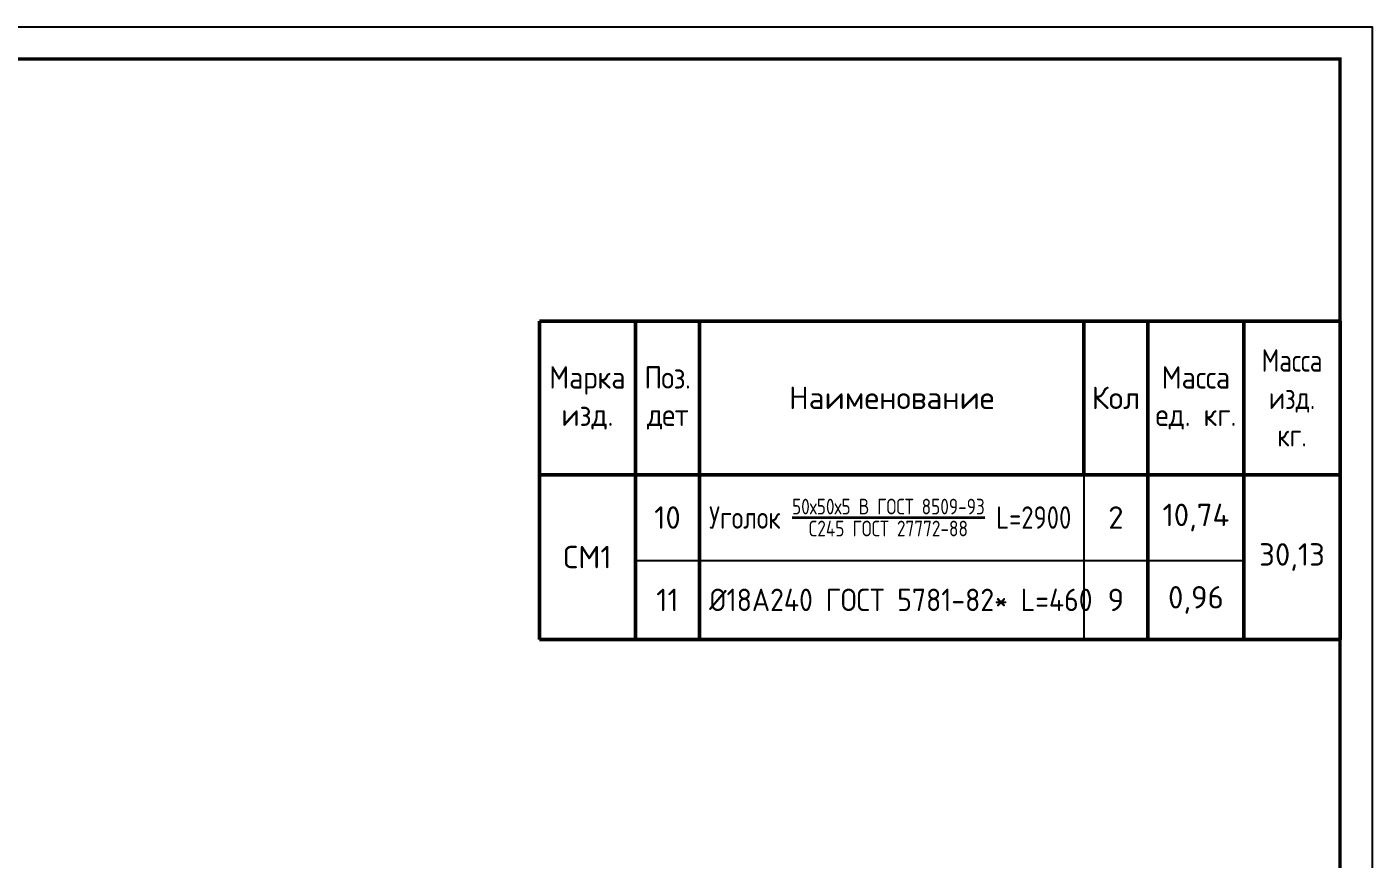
# Model space of a CAD drawing. Header units: millimetres. Extents: x 1601 to 14530, y 1157 to 12625.
# Drawn here: x 8063.9 to 8273.9, y 3329.4 to 3459.4 of the extents above; entities that cross this region are included whole.
import ezdxf
from ezdxf.enums import TextEntityAlignment as Align

# ---------------------------------------------------------------- set-up
doc = ezdxf.new("R2010")
doc.units = ezdxf.units.MM
doc.layers.add('таблица', color=250, linetype='Continuous', lineweight=35)
doc.styles.add('-ISOCPEUR-', font='isocpeur.TTF')
doc.styles.add('GOST', font='GOST Common.ttf')

# ---------------------------------------------------------------- blocks, each defined once
blk = doc.blocks.new('*U372')
blk.add_lwpolyline([(0, 0), (420, 0), (420, -297), (0, -297)], close=True)
at = {"const_width": 0.5}
blk.add_lwpolyline([(20, -5), (415, -5), (415, -292), (20, -292)], close=True, dxfattribs=at)
at = {"style": 'GOST'}
blk.add_attdef('РАЗРАБОТАЛ', text='', height=2.5, dxfattribs=at).set_placement((250.5, -264.22), align=Align.MIDDLE_LEFT)
blk.add_attdef('ПРОВЕРИЛ', (250.75, -270.73), '', height=2.5, dxfattribs=at)
at = {"style": 'GOST', "flags": 8}
for tag, p in [('ЛИСТ', (387.6, -271.87)), ('ЛИСТОВ', (405.3, -271.86)), ('ФОРМАТ', (380.97, -294.75))]:
    blk.add_attdef(tag, text='', height=3, dxfattribs=at).set_placement(p, align=Align.MIDDLE_CENTER)
blk.add_attdef('ИМЯ_ЧЕРТЕЖА_001', (321.53, -284.99), '', height=3, dxfattribs=at)
blk = doc.blocks.new('*T353')
at = {"layer": 'таблица', "color": 0, "lineweight": 50, "transparency": 16777216}
for p, q in [((0, 0), (125, 0)), ((0, 0), (0, -49.72)), ((15, 0), (15, -49.72)), ((25, 0), (25, -37.39)), ((85, 0), (85, -24)), ((95, 0), (95, -49.72)), ((110, 0), (110, -24)), ((125, 0), (125, -24)), ((0, -24), (125, -24)), ((0, -49.72), (25, -49.72)), ((85, -49.72), (95, -49.72))]:
    blk.add_line(p, q, dxfattribs=at)
at = {"layer": 'таблица', "color": 0, "linetype": 'ByBlock', "lineweight": -2, "transparency": 16777216}
blk.add_line((85, -24), (85, -49.72), dxfattribs=at)
at = {"layer": 'таблица', "color": 0, "linetype": 'ByBlock', "lineweight": 50, "transparency": 16777216}
for p, q in [((110, -24), (110, -49.72)), ((125, -24), (125, -49.72)), ((25, -37.39), (25, -49.72)), ((25, -49.72), (85, -49.72)), ((95, -49.72), (125, -49.72))]:
    blk.add_line(p, q, dxfattribs=at)
at = {"layer": 'таблица', "color": 0, "lineweight": 25, "transparency": 16777216}
for p, q in [((15, -37.39), (25, -37.39)), ((85, -37.39), (95, -37.39))]:
    blk.add_line(p, q, dxfattribs=at)
at = {"layer": 'таблица', "color": 0, "linetype": 'ByBlock', "lineweight": 25, "transparency": 16777216}
for p, q in [((25, -37.39), (85, -37.39)), ((95, -37.39), (110, -37.39))]:
    blk.add_line(p, q, dxfattribs=at)
at = {"layer": 'таблица', "color": 7, "transparency": 16777216, "char_height": 3.5, "attachment_point": 5, "style": '-ISOCPEUR-'}
for s, insert, width in [('{\\W0.8;Масса изд. кг.}', (117.5, -12), 13), ('{\\W0.9;Марка изд.}', (7.5, -12), 12), ('{\\W0.9;\\T0.95;Поз. дет}', (20, -12), 7), ('{\\W0.9;Масса ед. кг.}', (102.5, -12), 13), ('Кол', (90, -12), 8)]:
    blk.add_mtext(s, dxfattribs=dict(at, insert=insert, width=width))
at = {"layer": 'таблица', "color": 0, "transparency": 16777216, "char_height": 3.5, "style": '-ISOCPEUR-'}
for s, insert, width, attachment_point in [('Наименование', (55, -12), 57, 5), ('10', (20, -30.69), 8, 5), ('\\A1;{\\W0.8;Уголок \\H0.7x;\\S50х50х5 В ГОСТ 8509-93/С245 ГОСТ 27772-88;\\H1.42857x; L=2900}', (26.5, -30.69), 57, 4), ('2', (90, -30.69), 9.2, 5), ('10,74', (102.5, -30.69), 12, 5), ('СМ1', (7.5, -36.86), 13, 5), ('30,13', (117.5, -36.86), 12, 5), ('11', (20, -43.55), 8, 5), ('{\\W0.9;%%C18А240 ГОСТ 5781-82* L=460}', (26.5, -43.55), 57, 4), ('9', (90, -43.55), 9.2, 5), ('0,96', (102.5, -43.55), 12, 5)]:
    blk.add_mtext(s, dxfattribs=dict(at, insert=insert, width=width, attachment_point=attachment_point))

msp = doc.modelspace()

# ---------------------------------------------------------------- block references
for name, p in [('*U372', (7853.9325, 3459.3883)), ('*T353', (8143.9325, 3413.4599))]:
    msp.add_blockref(name, p)

doc.saveas('drawing.dxf')
